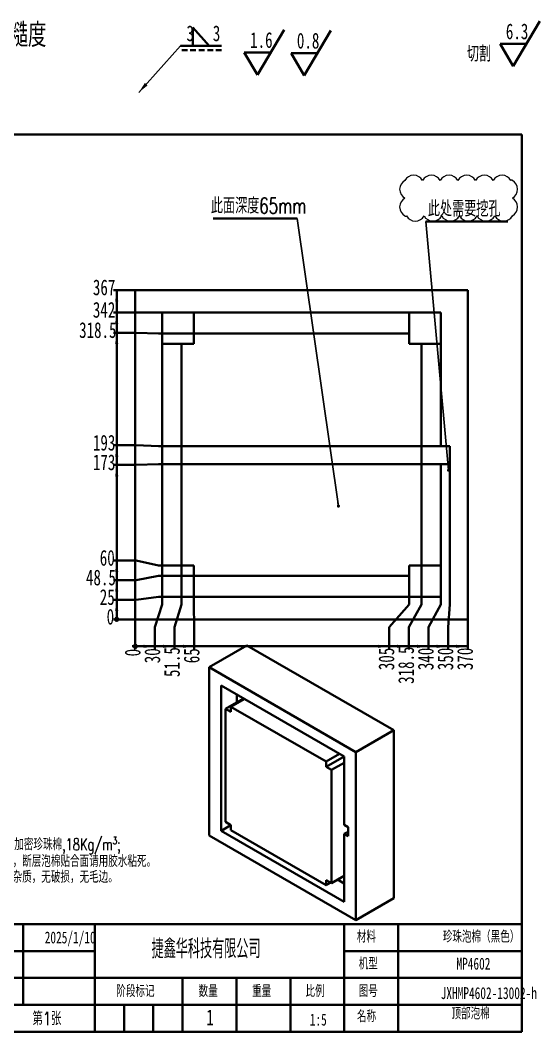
# Model space of a CAD drawing. Header units: millimetres. Extents: x 10 to 515, y -34 to 231.
# Drawn here: x 179.6 to 295.2, y 5.5 to 230.9 of the extents above; entities that cross this region are included whole.
import ezdxf

# ---------------------------------------------------------------- set-up
doc = ezdxf.new("R2010")
doc.units = ezdxf.units.MM
doc.linetypes.add('HIDDEN', pattern=[1.905, 1.27, -0.635])
doc.layers.add('FORMAT', color=7, linetype='Continuous', lineweight=35)
doc.layers.add('轮廓实线层', color=7, linetype='Continuous', lineweight=35)
doc.styles.add('SLDTEXTSTYLE0', font='TXT', dxfattribs={"width": 0.7, "bigfont": 'bigfont'})
doc.styles.add('SLDTEXTSTYLE1', font='TXT', dxfattribs={"width": 0.7})
doc.styles.add('SLDTEXTSTYLE2', font='TXT', dxfattribs={"width": 0.579353, "bigfont": 'bigfont'})
doc.dimstyles.new('SLDDIMSTYLE0', dxfattribs={"dimtxt": 0.18, "dimasz": 2.5, "dimexe": 0, "dimexo": 0.0625, "dimgap": 0, "dimtad": 0, "dimtih": 1, "dimtoh": 1, "dimdec": 0, "dimrnd": 1e-09, "dimzin": 0, "dimdsep": 46, "dimtxsty": 'Standard', "dimsah": 1, "dimcen": 0.09, "dimadec": 0, "dimazin": 0, "dimtfac": 2.5, "dimtdec": 0, "dimtofl": 0, "dimtmove": 0, "dimatfit": 3, "dimfxl": 0, "dimfrac": 2, "dimtolj": 1, "dimtzin": 0, "dimarcsym": 0})
doc.dimstyles.new('SLDDIMSTYLE3', dxfattribs={"dimtxt": 0.18, "dimasz": 0.7, "dimexe": 0, "dimexo": 0.0625, "dimgap": 0, "dimtad": 0, "dimtih": 1, "dimtoh": 1, "dimdec": 0, "dimrnd": 1e-09, "dimzin": 0, "dimdsep": 46, "dimtxsty": 'Standard', "dimblk1": 'DOT', "dimblk2": 'DOT', "dimsah": 1, "dimcen": 0.09, "dimadec": 0, "dimazin": 0, "dimtfac": 0.7, "dimtdec": 0, "dimtofl": 0, "dimtmove": 0, "dimatfit": 3, "dimldrblk": 'DOT', "dimfxl": 0, "dimfrac": 2, "dimtolj": 1, "dimtzin": 0, "dimarcsym": 0})
doc.dimstyles.new('SLDDIMSTYLE5', dxfattribs={"dimtxt": 3.5, "dimasz": 0.233333, "dimexe": 0, "dimexo": 0.0625, "dimgap": 0.875, "dimtad": 0, "dimtih": 1, "dimtoh": 1, "dimdec": 0, "dimlfac": 5, "dimrnd": 1e-09, "dimdsep": 46, "dimtxsty": 'SLDTEXTSTYLE1', "dimblk1": 'ORIGIN', "dimblk2": 'ORIGIN', "dimsah": 1, "dimcen": 0.09, "dimadec": 0, "dimazin": 2, "dimtfac": 1, "dimtofl": 0, "dimtmove": 0, "dimatfit": 3, "dimldrblk": 'ORIGIN', "dimfxl": 0, "dimfrac": 2, "dimtolj": 1, "dimtzin": 12, "dimarcsym": 0})
doc.dimstyles.new('SLDDIMSTYLE6', dxfattribs={"dimtxt": 3.5, "dimasz": 2.5, "dimexe": 0, "dimexo": 0.0625, "dimgap": 0.875, "dimtad": 0, "dimtih": 1, "dimtoh": 1, "dimlfac": 5, "dimrnd": 1e-09, "dimzin": 12, "dimdsep": 46, "dimtxsty": 'SLDTEXTSTYLE1', "dimsah": 1, "dimcen": 0.09, "dimadec": 0, "dimazin": 3, "dimtfac": 1, "dimtofl": 0, "dimtmove": 0, "dimatfit": 3, "dimfxl": 0, "dimfrac": 2, "dimtolj": 1, "dimtzin": 12, "dimarcsym": 0})

# ---------------------------------------------------------------- blocks, each defined once
blk = doc.blocks.new('SW_NOTE_0_3')
at = {"layer": 'FORMAT', "color": 0, "attachment_point": 1}
for s, insert, char_height, style in [('技术要求：', (0, 3.41), 2.646, 'SLDTEXTSTYLE0'), ('外形尺寸：367*370*105mm，黑色加密珍珠棉,18Kg/m³;', (2.47, -0.12), 2.6458, 'SLDTEXTSTYLE0'), ('1.', (0, -0.31), 2.646, 'SLDTEXTSTYLE1'), ('2.泡棉粘接牢固、美观、胶丝无外露等现象，断层泡棉贴合面请用胶水粘死。', (0, -3.84), 2.6458, 'SLDTEXTSTYLE0'), ('3.所有尺寸按照图纸加工、表面无脏污，无杂质，无破损，无毛边。', (0, -7.37), 2.6458, 'SLDTEXTSTYLE0'), ('4.加工误差+5mm；（相近尺寸可忽略）', (0, -10.9), 2.6458, 'SLDTEXTSTYLE0'), ('5.底层与倒数第二层一定要用胶粘牢。', (0, -14.42), 2.6458, 'SLDTEXTSTYLE0')]:
    blk.add_mtext(s, dxfattribs=dict(at, insert=insert, char_height=char_height, style=style))
blk = doc.blocks.new('SW_NOTE_0_17')
at = {"layer": 'FORMAT', "color": 0, "attachment_point": 2}
for s, insert, char_height, style in [('JXHMP4602-13002-h', (17.12, 3.41), 2.6458, 'SLDTEXTSTYLE1'), ('顶部泡棉', (13.07, -1.12), 2.646, 'SLDTEXTSTYLE0')]:
    blk.add_mtext(s, dxfattribs=dict(at, insert=insert, char_height=char_height, style=style))
blk = doc.blocks.new('SW_SFSYMBOL_0')
at = {"layer": 'FORMAT', "color": 0}
for p, q in [((1.65, -5), (7.55, 5)), ((1.65, -5), (-1.3, 0)), ((4.6, 0), (-1.3, 0))]:
    blk.add_line(p, q, dxfattribs=at)
at = {"layer": 'FORMAT', "color": 0, "char_height": 3.5, "attachment_point": 1}
for s, insert, style in [('6.3', (0, 4.51), 'SLDTEXTSTYLE1'), ('切割', (-8.68, -0.49), 'SLDTEXTSTYLE0')]:
    blk.add_mtext(s, dxfattribs=dict(at, insert=insert, style=style))
blk = doc.blocks.new('SW_SFSYMBOL_1')
at = {"layer": 'FORMAT', "color": 0}
for p, q in [((1.65, -5), (7.55, 5)), ((1.65, -5), (-1.3, 0)), ((4.6, 0), (-1.3, 0))]:
    blk.add_line(p, q, dxfattribs=at)
at = {"layer": 'FORMAT', "color": 0, "insert": (0, 4.51), "char_height": 3.5, "attachment_point": 1, "style": 'SLDTEXTSTYLE1'}
blk.add_mtext('0.8', dxfattribs=at)
blk = doc.blocks.new('SW_SFSYMBOL_2')
at = {"layer": 'FORMAT', "color": 0}
for p, q in [((1.65, -5), (7.55, 5)), ((1.65, -5), (-1.3, 0)), ((4.6, 0), (-1.3, 0))]:
    blk.add_line(p, q, dxfattribs=at)
at = {"layer": 'FORMAT', "color": 0, "insert": (0, 4.51), "char_height": 3.5, "attachment_point": 1, "style": 'SLDTEXTSTYLE1'}
blk.add_mtext('1.6', dxfattribs=at)
blk = doc.blocks.new('SW_SYMBOL_WELD_FILL')
at = {"layer": 'FORMAT', "color": 0}
for p, q in [((100, 0), (100, 900)), ((100, 900), (900, 0)), ((100, 0), (900, 0))]:
    blk.add_line(p, q, dxfattribs=at)
blk = doc.blocks.new('SW_WELDSYMBOL_0')
at = {"layer": 'FORMAT', "color": 0}
blk.add_line((9.14, 0), (0, 0), dxfattribs=at)
at = {"layer": 'FORMAT', "color": 0, "linetype": 'HIDDEN'}
blk.add_line((9.14, -1), (0, -1), dxfattribs=at)
at = {"layer": 'FORMAT', "color": 0, "xscale": 0.004511737089201878, "yscale": 0.004511737089201878, "zscale": 0.004511737089201878}
blk.add_blockref('SW_SYMBOL_WELD_FILL', (2.31, 0), dxfattribs=at)
at = {"layer": 'FORMAT', "color": 0, "char_height": 3.5, "attachment_point": 1, "style": 'SLDTEXTSTYLE1'}
for insert in [(1.31, 4.51), (7.17, 4.51)]:
    blk.add_mtext('3', dxfattribs=dict(at, insert=insert))
blk = doc.blocks.new('SW_REVISION_CLOUD_2')
at = {"layer": 'FORMAT', "color": 0, "linetype": 'Continuous', "lineweight": 18}
for centre, radius, start, end in [((-10.01, 2.85), 2.25, 28.955, 151.045), ((-6.07, 2.85), 2.25, 28.955, 151.045), ((-2.14, 2.85), 2.25, 28.955, 151.045), ((1.8, 2.85), 2.25, 28.955, 151.045), ((5.73, 2.85), 2.25, 28.955, 151.045), ((9.66, 2.85), 2.25, 28.955, 151.045), ((-10.88, 1.97), 2.25, 118.955, 241.045), ((11.8, 3.84), 0.195, 28.955, 151.045), ((10.88, 1.97), 2.25, 298.955, 61.045), ((-10.88, -1.97), 2.25, 118.955, 241.045), ((10.88, -1.97), 2.25, 298.955, 61.045), ((-11.8, -3.84), 0.195, 208.955, 331.045), ((-9.66, -2.85), 2.25, 208.955, 331.045), ((-5.73, -2.85), 2.25, 208.955, 331.045), ((-1.8, -2.85), 2.25, 208.955, 331.045), ((2.14, -2.85), 2.25, 208.955, 331.045), ((6.07, -2.85), 2.25, 208.955, 331.045), ((10.01, -2.85), 2.25, 208.955, 331.045)]:
    blk.add_arc(centre, radius, start, end, dxfattribs=at)
blk = doc.blocks.new('_Origin')
at = {"color": 0, "linetype": 'ByBlock', "lineweight": -2}
blk.add_line((0, 0), (-1, 0), dxfattribs=at)
blk.add_circle((0, 0), 0.5, dxfattribs=at)
blk = doc.blocks.new('_D_23')
at = {"layer": 'FORMAT'}
blk.add_line((205.17, 97.37), (200.33, 97.37), dxfattribs=at)
at = {"layer": 'FORMAT', "xscale": 0.7, "yscale": 0.7}
blk.add_blockref('_Origin', (201.03, 97.37), dxfattribs=at)
at = {"layer": 'FORMAT', "insert": (198.79, 99.72), "char_height": 3.5, "attachment_point": 1, "style": 'SLDTEXTSTYLE1'}
blk.add_mtext('0', dxfattribs=at)
blk = doc.blocks.new('_D_24')
at = {"layer": 'FORMAT'}
for p, q in [((205.33, 101.74), (200.33, 101.74)), ((201.03, 97.37), (201.03, 101.74)), ((205.33, 101.74), (210.33, 102.37)), ((210.33, 102.37), (218.17, 102.37))]:
    blk.add_line(p, q, dxfattribs=at)
blk.add_solid([(201.03, 101.74), (200.68, 99.24), (201.38, 99.24)], dxfattribs=at)
at = {"layer": 'FORMAT', "insert": (197.26, 104.09), "char_height": 3.5, "attachment_point": 1, "style": 'SLDTEXTSTYLE1'}
blk.add_mtext('25', dxfattribs=at)
blk = doc.blocks.new('_D_25')
at = {"layer": 'FORMAT'}
for p, q in [((205.33, 106.12), (200.33, 106.12)), ((201.03, 101.74), (201.03, 106.12)), ((205.33, 106.12), (210.33, 107.07)), ((210.33, 107.07), (218.17, 107.07))]:
    blk.add_line(p, q, dxfattribs=at)
blk.add_solid([(201.03, 106.12), (200.68, 103.62), (201.38, 103.62)], dxfattribs=at)
at = {"layer": 'FORMAT', "insert": (194.19, 108.46), "char_height": 3.5, "attachment_point": 1, "style": 'SLDTEXTSTYLE1'}
blk.add_mtext('48.5', dxfattribs=at)
blk = doc.blocks.new('_D_26')
at = {"layer": 'FORMAT'}
for p, q in [((205.33, 110.49), (200.33, 110.49)), ((201.03, 106.12), (201.03, 110.49)), ((205.33, 110.49), (210.33, 109.37)), ((210.33, 109.37), (211.17, 109.37))]:
    blk.add_line(p, q, dxfattribs=at)
blk.add_solid([(201.03, 110.49), (200.68, 107.99), (201.38, 107.99)], dxfattribs=at)
at = {"layer": 'FORMAT', "insert": (197.26, 112.84), "char_height": 3.5, "attachment_point": 1, "style": 'SLDTEXTSTYLE1'}
blk.add_mtext('60', dxfattribs=at)
blk = doc.blocks.new('_D_27')
at = {"layer": 'FORMAT'}
for p, q in [((205.33, 131.78), (200.33, 131.78)), ((201.03, 110.49), (201.03, 131.78)), ((205.33, 131.78), (210.33, 131.97)), ((210.33, 131.97), (273.17, 131.97))]:
    blk.add_line(p, q, dxfattribs=at)
blk.add_solid([(201.03, 131.78), (200.68, 129.28), (201.38, 129.28)], dxfattribs=at)
at = {"layer": 'FORMAT', "insert": (195.73, 134.13), "char_height": 3.5, "attachment_point": 1, "style": 'SLDTEXTSTYLE1'}
blk.add_mtext('173', dxfattribs=at)
blk = doc.blocks.new('_D_28')
at = {"layer": 'FORMAT'}
for p, q in [((205.33, 136.16), (200.33, 136.16)), ((201.03, 131.78), (201.03, 136.16)), ((205.33, 136.16), (210.33, 135.97)), ((210.33, 135.97), (273.17, 135.97))]:
    blk.add_line(p, q, dxfattribs=at)
blk.add_solid([(201.03, 136.16), (200.68, 133.66), (201.38, 133.66)], dxfattribs=at)
at = {"layer": 'FORMAT', "insert": (195.73, 138.5), "char_height": 3.5, "attachment_point": 1, "style": 'SLDTEXTSTYLE1'}
blk.add_mtext('193', dxfattribs=at)
blk = doc.blocks.new('_D_29')
at = {"layer": 'FORMAT'}
for p, q in [((205.33, 161.26), (200.33, 161.26)), ((201.03, 136.16), (201.03, 161.26)), ((205.33, 161.26), (210.33, 161.07)), ((210.33, 161.07), (218.17, 161.07))]:
    blk.add_line(p, q, dxfattribs=at)
blk.add_solid([(201.03, 161.26), (200.68, 158.76), (201.38, 158.76)], dxfattribs=at)
at = {"layer": 'FORMAT', "insert": (192.66, 163.6), "char_height": 3.5, "attachment_point": 1, "style": 'SLDTEXTSTYLE1'}
blk.add_mtext('318.5', dxfattribs=at)
blk = doc.blocks.new('_D_30')
at = {"layer": 'FORMAT'}
for p, q in [((218.17, 165.77), (200.33, 165.77)), ((201.03, 161.26), (201.03, 165.77))]:
    blk.add_line(p, q, dxfattribs=at)
blk.add_solid([(201.03, 165.77), (200.68, 163.27), (201.38, 163.27)], dxfattribs=at)
at = {"layer": 'FORMAT', "insert": (195.72, 168.12), "char_height": 3.5, "attachment_point": 1, "style": 'SLDTEXTSTYLE1'}
blk.add_mtext('342', dxfattribs=at)
blk = doc.blocks.new('_D_31')
at = {"layer": 'FORMAT'}
for p, q in [((205.17, 170.77), (200.33, 170.77)), ((201.03, 165.77), (201.03, 170.77))]:
    blk.add_line(p, q, dxfattribs=at)
blk.add_solid([(201.03, 170.77), (200.68, 168.27), (201.38, 168.27)], dxfattribs=at)
at = {"layer": 'FORMAT', "insert": (195.73, 173.12), "char_height": 3.5, "attachment_point": 1, "style": 'SLDTEXTSTYLE1'}
blk.add_mtext('367', dxfattribs=at)
blk = doc.blocks.new('_D_32')
at = {"layer": 'FORMAT'}
for q in [(205.17, 97.37), (205.17, 90.66)]:
    blk.add_line((205.17, 95.66), q, dxfattribs=at)
at = {"layer": 'FORMAT', "xscale": 0.7, "yscale": 0.7}
blk.add_blockref('_Origin', (205.17, 91.36), dxfattribs=at)
at = {"layer": 'FORMAT', "insert": (202.82, 89.12), "char_height": 3.5, "attachment_point": 1, "rotation": 90, "style": 'SLDTEXTSTYLE1'}
blk.add_mtext('0', dxfattribs=at)
blk = doc.blocks.new('_D_33')
at = {"layer": 'FORMAT'}
for p, q in [((211.17, 100.66), (211.17, 109.37)), ((209.54, 95.66), (211.17, 100.66)), ((209.54, 95.66), (209.54, 90.66)), ((205.17, 91.36), (209.54, 91.36))]:
    blk.add_line(p, q, dxfattribs=at)
blk.add_solid([(209.54, 91.36), (207.04, 91.71), (207.04, 91.01)], dxfattribs=at)
at = {"layer": 'FORMAT', "insert": (207.2, 87.59), "char_height": 3.5, "attachment_point": 1, "rotation": 90, "style": 'SLDTEXTSTYLE1'}
blk.add_mtext('30', dxfattribs=at)
blk = doc.blocks.new('_D_34')
at = {"layer": 'FORMAT'}
for p, q in [((215.47, 100.66), (215.47, 109.37)), ((213.92, 95.66), (215.47, 100.66)), ((213.92, 95.66), (213.92, 90.66)), ((209.54, 91.36), (213.92, 91.36))]:
    blk.add_line(p, q, dxfattribs=at)
blk.add_solid([(213.92, 91.36), (211.42, 91.71), (211.42, 91.01)], dxfattribs=at)
at = {"layer": 'FORMAT', "insert": (211.57, 84.52), "char_height": 3.5, "attachment_point": 1, "rotation": 90, "style": 'SLDTEXTSTYLE1'}
blk.add_mtext('51.5', dxfattribs=at)
blk = doc.blocks.new('_D_35')
at = {"layer": 'FORMAT'}
for p, q in [((218.17, 100.66), (218.17, 102.37)), ((218.29, 95.66), (218.17, 100.66)), ((218.29, 95.66), (218.29, 90.66)), ((213.92, 91.36), (218.29, 91.36))]:
    blk.add_line(p, q, dxfattribs=at)
blk.add_solid([(218.29, 91.36), (215.79, 91.71), (215.79, 91.01)], dxfattribs=at)
at = {"layer": 'FORMAT', "insert": (215.95, 87.59), "char_height": 3.5, "attachment_point": 1, "rotation": 90, "style": 'SLDTEXTSTYLE1'}
blk.add_mtext('65', dxfattribs=at)
blk = doc.blocks.new('_D_36')
at = {"layer": 'FORMAT'}
for p, q in [((266.17, 100.66), (266.17, 102.37)), ((261.67, 95.66), (266.17, 100.66)), ((261.67, 95.66), (261.67, 90.66)), ((218.29, 91.36), (261.67, 91.36))]:
    blk.add_line(p, q, dxfattribs=at)
blk.add_solid([(261.67, 91.36), (259.17, 91.71), (259.17, 91.01)], dxfattribs=at)
at = {"layer": 'FORMAT', "insert": (259.32, 86.05), "char_height": 3.5, "attachment_point": 1, "rotation": 90, "style": 'SLDTEXTSTYLE1'}
blk.add_mtext('305', dxfattribs=at)
blk = doc.blocks.new('_D_37')
at = {"layer": 'FORMAT'}
for p, q in [((268.87, 100.66), (268.87, 109.37)), ((266.04, 95.66), (268.87, 100.66)), ((266.04, 95.66), (266.04, 90.66)), ((261.67, 91.36), (266.04, 91.36))]:
    blk.add_line(p, q, dxfattribs=at)
blk.add_solid([(266.04, 91.36), (263.54, 91.71), (263.54, 91.01)], dxfattribs=at)
at = {"layer": 'FORMAT', "insert": (263.7, 82.99), "char_height": 3.5, "attachment_point": 1, "rotation": 90, "style": 'SLDTEXTSTYLE1'}
blk.add_mtext('318.5', dxfattribs=at)
blk = doc.blocks.new('_D_38')
at = {"layer": 'FORMAT'}
for p, q in [((273.17, 100.66), (273.17, 109.37)), ((270.42, 95.66), (273.17, 100.66)), ((270.42, 95.66), (270.42, 90.66)), ((266.04, 91.36), (270.42, 91.36))]:
    blk.add_line(p, q, dxfattribs=at)
blk.add_solid([(270.42, 91.36), (267.92, 91.71), (267.92, 91.01)], dxfattribs=at)
at = {"layer": 'FORMAT', "insert": (268.07, 86.05), "char_height": 3.5, "attachment_point": 1, "rotation": 90, "style": 'SLDTEXTSTYLE1'}
blk.add_mtext('340', dxfattribs=at)
blk = doc.blocks.new('_D_39')
at = {"layer": 'FORMAT'}
for p, q in [((275.17, 100.66), (275.17, 131.97)), ((274.79, 95.66), (275.17, 100.66)), ((274.79, 95.66), (274.79, 90.66)), ((270.42, 91.36), (274.79, 91.36))]:
    blk.add_line(p, q, dxfattribs=at)
blk.add_solid([(274.79, 91.36), (272.29, 91.71), (272.29, 91.01)], dxfattribs=at)
at = {"layer": 'FORMAT', "insert": (272.45, 86.05), "char_height": 3.5, "attachment_point": 1, "rotation": 90, "style": 'SLDTEXTSTYLE1'}
blk.add_mtext('350', dxfattribs=at)
blk = doc.blocks.new('_D_40')
at = {"layer": 'FORMAT'}
for p, q in [((279.17, 97.37), (279.17, 90.66)), ((274.79, 91.36), (279.17, 91.36))]:
    blk.add_line(p, q, dxfattribs=at)
blk.add_solid([(279.17, 91.36), (276.67, 91.71), (276.67, 91.01)], dxfattribs=at)
at = {"layer": 'FORMAT', "insert": (276.82, 86.06), "char_height": 3.5, "attachment_point": 1, "rotation": 90, "style": 'SLDTEXTSTYLE1'}
blk.add_mtext('370', dxfattribs=at)
blk = doc.blocks.new('SW_NOTE_0_22')
at = {"layer": 'FORMAT', "color": 0}
blk.add_line((-18.75, 0), (0, 0), dxfattribs=at)
at = {"layer": 'FORMAT', "color": 0, "insert": (-19.24, 4.59), "char_height": 3.5, "attachment_point": 1, "style": 'SLDTEXTSTYLE0'}
blk.add_mtext('此面深度65mm', dxfattribs=at)
blk = doc.blocks.new('_Dot')
at = {"color": 0, "linetype": 'ByBlock', "lineweight": -2}
blk.add_line((-0.5, 0), (-1, 0), dxfattribs=at)
at = {"color": 0, "linetype": 'ByBlock', "const_width": 0.5}
blk.add_lwpolyline([(-0.25, 0, 1), (0.25, 0, 1)], format="xyb", close=True, dxfattribs=at)
blk = doc.blocks.new('SW_NOTE_0_23')
at = {"layer": 'FORMAT', "color": 0}
blk.add_line((18.26, 0), (0, 0), dxfattribs=at)
at = {"layer": 'FORMAT', "color": 0, "insert": (0.44, 4.6), "char_height": 3.5, "attachment_point": 1, "style": 'SLDTEXTSTYLE0'}
blk.add_mtext('此处需要挖孔', dxfattribs=at)

msp = doc.modelspace()

# ---------------------------------------------------------------- linework, layer by layer
at = {"color": 7, "linetype": 'Continuous', "lineweight": 35}
for p, q in [((279.1684, 170.7693), (205.1684, 170.7693)), ((205.1684, 170.7693), (205.1684, 97.3693)), ((279.1684, 97.3693), (279.1684, 170.7693)), ((273.1684, 165.7693), (211.1684, 165.7693)), ((211.1684, 165.7693), (211.1684, 102.3693)), ((218.1684, 165.7693), (218.1684, 161.0693)), ((266.1684, 161.0693), (266.1684, 165.7693)), ((273.1684, 135.9693), (273.1684, 165.7693)), ((218.1684, 158.7693), (218.1684, 161.0693)), ((266.1684, 161.0693), (218.1684, 161.0693)), ((266.1684, 158.7693), (266.1684, 161.0693)), ((215.4684, 158.7693), (211.1684, 158.7693)), ((215.4684, 158.7693), (218.1684, 158.7693)), ((215.4684, 109.3693), (215.4684, 158.7693)), ((268.8684, 158.7693), (266.1684, 158.7693)), ((268.8684, 109.3693), (268.8684, 158.7693)), ((273.1684, 158.7693), (268.8684, 158.7693)), ((275.1684, 135.9693), (273.1684, 135.9693)), ((275.1684, 131.9693), (275.1684, 135.9693)), ((273.1684, 131.9693), (275.1684, 131.9693)), ((273.1684, 102.3693), (273.1684, 131.9693)), ((211.1684, 109.3693), (215.4684, 109.3693)), ((218.1684, 109.3693), (215.4684, 109.3693)), ((218.1684, 107.0693), (218.1684, 109.3693)), ((268.8684, 109.3693), (266.1684, 109.3693)), ((266.1684, 109.3693), (266.1684, 107.0693)), ((268.8684, 109.3693), (273.1684, 109.3693)), ((218.1684, 107.0693), (266.1684, 107.0693)), ((218.1684, 107.0693), (218.1684, 102.3693)), ((266.1684, 102.3693), (266.1684, 107.0693)), ((211.1684, 102.3693), (273.1684, 102.3693)), ((205.1684, 97.3693), (279.1684, 97.3693)), ((221.6001, 86.6851), (229.997, 91.5325)), ((262.7007, 72.6531), (229.997, 91.5325)), ((254.3038, 67.8056), (221.6001, 86.6851)), ((221.6001, 86.6851), (221.6001, 49.2263)), ((251.6521, 66.7847), (224.2517, 82.6026)), ((224.2517, 82.6026), (224.2517, 50.2472)), ((225.2682, 77.4229), (229.2462, 79.7194)), ((226.4614, 77.9079), (229.4228, 79.6174)), ((227.7873, 80.5616), (227.7873, 78.8772)), ((225.2682, 52.2123), (225.2682, 77.4229)), ((225.2682, 77.4229), (226.4614, 76.7341)), ((226.4614, 76.7341), (226.4614, 77.9079)), ((247.6747, 65.6618), (226.4614, 77.9079)), ((254.3038, 67.8056), (262.7007, 72.6531)), ((262.7007, 35.1943), (262.7007, 72.6531)), ((254.3038, 30.3468), (254.3038, 67.8056)), ((250.636, 67.3713), (247.6747, 65.6618)), ((247.6747, 64.488), (251.6521, 66.7841)), ((247.6747, 64.488), (247.6747, 65.6618)), ((251.6521, 65.4064), (248.8679, 63.7991)), ((251.6521, 51.5766), (251.6521, 66.7847)), ((248.8679, 63.7991), (247.6747, 64.488)), ((248.8679, 38.5884), (248.8679, 63.7991)), ((226.4614, 51.5234), (225.2682, 52.2123)), ((226.4614, 51.5228), (224.2517, 50.2472)), ((224.2517, 50.2472), (251.6521, 34.4293)), ((226.4614, 50.3496), (226.4614, 51.5234)), ((226.4614, 50.3496), (247.6747, 38.1035)), ((252.536, 51.0664), (251.6521, 51.5766)), ((252.536, 50.0455), (251.6521, 49.5353)), ((252.536, 49.025), (252.536, 51.0664)), ((221.6001, 49.2263), (254.3038, 30.3468)), ((251.6521, 34.4293), (251.6521, 49.5353)), ((251.6521, 49.5353), (252.536, 49.025)), ((248.8679, 38.5884), (247.6747, 39.2773)), ((247.6747, 39.2773), (247.6747, 38.1035)), ((247.6747, 38.1035), (248.6913, 38.6904)), ((248.8679, 38.5884), (251.6521, 40.1957)), ((250.1932, 39.3535), (251.6521, 38.5113)), ((254.3038, 30.3468), (262.7007, 35.1943))]:
    msp.add_line(p, q, dxfattribs=at)
at = {"layer": 'FORMAT'}
for p, q in [((156.1856, 29.4508), (251.6856, 29.4508)), ((180.1856, 29.4508), (180.1856, 11.4508)), ((196.1856, 29.4508), (196.1856, 5.4508)), ((251.6856, 29.4508), (251.6856, 5.4508)), ((251.6856, 29.4508), (291.1856, 29.4508)), ((263.6856, 29.4508), (263.6856, 5.4508)), ((196.1856, 23.4508), (156.1856, 23.4508)), ((251.6856, 23.4508), (291.1856, 23.4508)), ((156.1856, 17.4508), (291.1856, 17.4508)), ((215.6856, 5.4508), (215.6856, 17.4508)), ((227.6856, 17.4508), (227.6856, 5.4508)), ((239.6856, 17.4508), (239.6856, 5.4508)), ((196.1856, 11.4508), (156.1856, 11.4508)), ((291.1856, 11.4508), (196.1856, 11.4508)), ((202.6856, 5.4508), (202.6856, 11.4508)), ((209.1856, 11.4508), (209.1856, 5.4508))]:
    msp.add_line(p, q, dxfattribs=at)
at = {"layer": '轮廓实线层'}
for p, q in [((14.1856, 205.4508), (291.1856, 205.4508)), ((291.1856, 205.4508), (291.1856, 5.4508)), ((14.1856, 5.4508), (291.1856, 5.4508))]:
    msp.add_line(p, q, dxfattribs=at)

# ---------------------------------------------------------------- block references
at = {"layer": 'FORMAT'}
for name, p in [('SW_SFSYMBOL_0', (287.6635, 225.6644)), ('SW_WELDSYMBOL_0', (215.25, 225.234)), ('SW_SFSYMBOL_2', (230.7399, 223.7422)), ('SW_SFSYMBOL_1', (241.1453, 223.5927)), ('SW_NOTE_0_22', (241.2361, 186.7261)), ('SW_NOTE_0_23', (269.86, 186.0512)), ('SW_NOTE_0_3', (137.1337, 48.6741)), ('SW_NOTE_0_17', (266.7511, 11.9825))]:
    msp.add_blockref(name, p, dxfattribs=at)
at = {"layer": 'FORMAT', "linetype": 'Continuous', "lineweight": 18}
msp.add_blockref('SW_REVISION_CLOUD_2', (277.1503, 191.2508), dxfattribs=at)

# ---------------------------------------------------------------- texts
at = {"layer": 'FORMAT'}
for s, insert, char_height, attachment_point, style in [('自审项：尺寸、公差（形位公差）、技术要求、材料、表面处理、粗糙度', (120.1701, 230.2565), 5.291667, 2, 'SLDTEXTSTYLE0'), ('2025/1/10', (190.6794, 27.7982), 2.64583, 2, 'SLDTEXTSTYLE1'), ('材料', (254.5004, 27.981), 2.64583, 1, 'SLDTEXTSTYLE0'), ('珍珠泡棉（黑色）', (282.1522, 27.981), 2.64583, 2, 'SLDTEXTSTYLE0'), ('捷鑫华科技有限公司', (208.7875, 26.0649), 4.23333, 1, 'SLDTEXTSTYLE2'), ('机型', (254.9054, 21.9571), 2.64583, 1, 'SLDTEXTSTYLE0'), ('MP4602', (280.4481, 21.9571), 2.64583, 2, 'SLDTEXTSTYLE1'), ('阶段标记', (200.9404, 15.8516), 2.64583, 1, 'SLDTEXTSTYLE0'), ('数量', (219.2615, 15.8516), 2.64583, 1, 'SLDTEXTSTYLE0'), ('重量', (231.1732, 15.8516), 2.64583, 1, 'SLDTEXTSTYLE0'), ('比例', (243.0584, 15.8516), 2.64583, 1, 'SLDTEXTSTYLE0'), ('图号', (254.9054, 15.8516), 2.64583, 1, 'SLDTEXTSTYLE0'), ('第1张', (182.2886, 9.8974), 3, 1, 'SLDTEXTSTYLE0'), ('1', (220.958, 10.4198), 3.5, 1, 'SLDTEXTSTYLE1'), ('1:5', (245.8983, 9.4834), 2.64583, 2, 'SLDTEXTSTYLE1'), ('名称', (254.5224, 10.2316), 2.64583, 1, 'SLDTEXTSTYLE0')]:
    msp.add_mtext(s, dxfattribs=dict(at, insert=insert, char_height=char_height, attachment_point=attachment_point, style=style))

# ---------------------------------------------------------------- dimensions: what is measured, and where the dimension line sits
for feature_location, offset, dtype, origin, dimstyle, picture, middle in [((205.1684, 170.7693), (-4.839, 0), 0, (205.1684, 97.3693), 'SLDDIMSTYLE6', '_D_31', (198.0301, 170.7693)), ((218.1684, 165.7693), (-17.839, 0), 0, (205.1684, 97.3693), 'SLDDIMSTYLE6', '_D_30', (198.0252, 165.7693)), ((218.1684, 161.0693), (-17.839, 0.1873), 0, (205.1684, 97.3693), 'SLDDIMSTYLE6', '_D_29', (196.494, 161.2566)), ((273.1684, 135.9693), (-72.839, 0.1873), 0, (205.1684, 97.3693), 'SLDDIMSTYLE6', '_D_28', (198.0277, 136.1566)), ((273.1684, 131.9693), (-72.839, -0.1873), 0, (205.1684, 97.3693), 'SLDDIMSTYLE6', '_D_27', (198.0277, 131.782)), ((275.1684, 131.9693), (-0.3746, -41.3107), 1, (205.1684, 97.3693), 'SLDDIMSTYLE6', '_D_39', (274.7939, 88.3544)), ((211.1684, 109.3693), (-10.839, 1.1237), 0, (205.1684, 97.3693), 'SLDDIMSTYLE6', '_D_26', (198.7957, 110.493)), ((218.1684, 107.0693), (-17.839, -0.9509), 0, (205.1684, 97.3693), 'SLDDIMSTYLE6', '_D_25', (197.262, 106.1184)), ((211.1684, 109.3693), (-1.6254, -18.7107), 1, (205.1684, 97.3693), 'SLDDIMSTYLE6', '_D_33', (209.543, 89.1225)), ((215.4684, 109.3693), (-1.5509, -18.7107), 1, (205.1684, 97.3693), 'SLDDIMSTYLE6', '_D_34', (213.9176, 87.5888)), ((268.8684, 109.3693), (-2.8237, -18.7107), 1, (205.1684, 97.3693), 'SLDDIMSTYLE6', '_D_37', (266.0448, 86.8232)), ((273.1684, 109.3693), (-2.7491, -18.7107), 1, (205.1684, 97.3693), 'SLDDIMSTYLE6', '_D_38', (270.4193, 88.3544)), ((218.1684, 102.3693), (-17.839, -0.6254), 0, (205.1684, 97.3693), 'SLDDIMSTYLE6', '_D_24', (198.7933, 101.7438)), ((218.1684, 102.3693), (0.1237, -11.7107), 1, (205.1684, 97.3693), 'SLDDIMSTYLE6', '_D_35', (218.2921, 89.1249)), ((266.1684, 102.3693), (-4.4983, -11.7107), 1, (205.1684, 97.3693), 'SLDDIMSTYLE6', '_D_36', (261.6702, 88.3544)), ((205.1684493018, 97.3692718435), (-4.8390420505, 0), 0, (205.1684493018, 97.3692718435), 'SLDDIMSTYLE5', '_D_23', (199.561351694, 97.3692718435)), ((205.1684493018, 97.3692718435), (0, -6.7106814611), 1, (205.1684493018, 97.3692718435), 'SLDDIMSTYLE5', '_D_32', (205.1684493018, 89.8905348252)), ((279.1684, 97.3693), (0, -6.7107), 1, (205.1684, 97.3693), 'SLDDIMSTYLE6', '_D_40', (279.1684, 88.3569))]:
    dim = msp.add_ordinate_dim(feature_location=feature_location, offset=offset, dtype=dtype, origin=origin, dimstyle=dimstyle, dxfattribs=at)
    dim.commit()
    dim.dimension.update_dxf_attribs({"geometry": picture, "text_midpoint": middle})

# ---------------------------------------------------------------- leaders
for points, dimstyle in [([(205.944, 214.7991), (215.25, 225.234)], 'SLDDIMSTYLE0'), ([(250.3953, 122.6248), (241.2361, 186.7261)], 'SLDDIMSTYLE3'), ([(274.9149, 130.6021), (269.86, 186.0512)], 'SLDDIMSTYLE3')]:
    msp.add_leader(points, dimstyle=dimstyle, dxfattribs=at)

doc.saveas('drawing.dxf')
